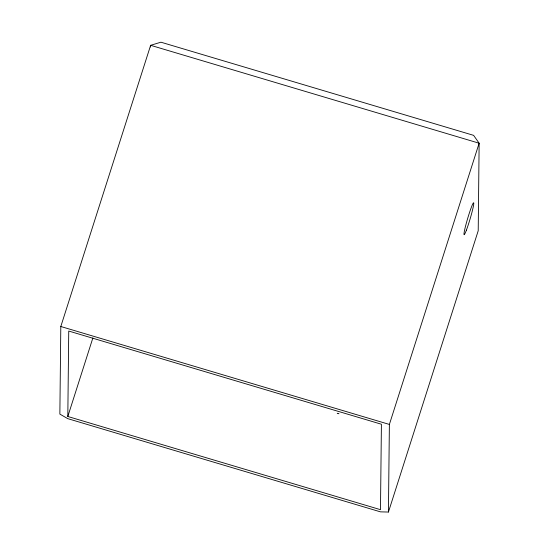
<?xml version="1.0" encoding="UTF-8"?>
<svg xmlns="http://www.w3.org/2000/svg" width="539" height="539" viewBox="0 0 539 539"><rect width="100%" height="100%" fill="white"/><g stroke="black" fill="none" stroke-linecap="round" stroke-linejoin="round"><path stroke-width="0.81" d="M60.806 326.506L59.863 414.114L67.793 418.655L380.467 511.855L388.437 512.05L478.214 230.753L479.137 143.219L473.613 135.35L160.925 42.197L150.637 45.31L60.806 326.506L389.38 424.436L388.437 512.05M67.813 416.485L68.736 331.047L381.41 424.233L380.487 509.678L67.813 416.485L92.876 337.946M150.617 46.994L150.637 45.31L479.137 143.219L389.38 424.436M337.252 413.278L337.859 413.44M338.115 413.514L338.984 413.763M466.39 230.146A16.635 1.233 -73.4 0 0 473.774 203.371A16.635 1.233 -73.4 0 0 466.471 222.627A16.635 1.233 -73.4 0 0 466.39 230.146"/></g></svg>
